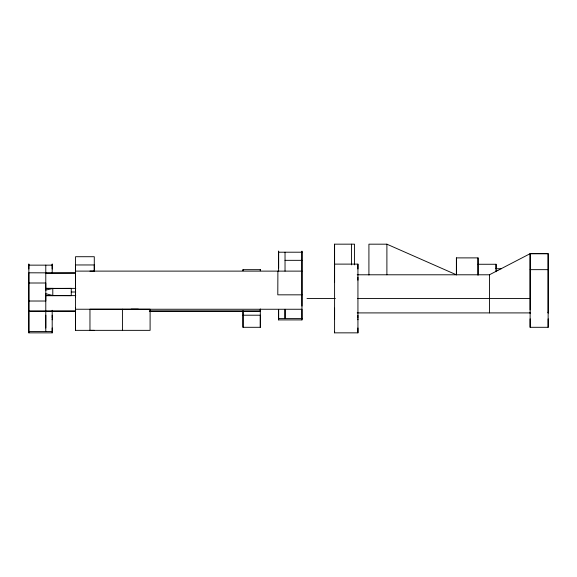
<?xml version="1.0" encoding="UTF-8"?>
<svg xmlns="http://www.w3.org/2000/svg" width="577" height="577" viewBox="0 0 577 577"><rect width="100%" height="100%" fill="white"/><g stroke="black" fill="none" stroke-linecap="round" stroke-linejoin="round"><path stroke-width="0.87" d="M52.197 327.981L52.197 332.85L28.85 332.85L28.85 272.806L75.529 272.921M28.85 268.976L28.85 264.115L28.85 332.85M45.785 331.544L45.785 293.693L52.795 295.503L71.267 295.626L71.267 288.385L52.795 288.493L52.795 295.655L71.267 295.626M45.785 272.806L45.785 290.087L53.257 288.385L45.785 288.37L75.775 288.385M52.197 319.781L52.197 319.009M52.197 317.956L52.197 315.208M52.197 268.976L52.197 264.115L52.197 272.957M75.551 330.354L75.551 307.974L75.551 330.354L150.099 330.354L150.107 309.243L89.962 309.236L89.962 330.354L94.289 330.354M75.551 297.624L75.551 271.111L301.966 271.125M75.551 271.168L75.551 264.958L94.282 264.958L94.282 271.168L94.282 256.715L75.551 256.715L75.551 321.064M243.011 315.208L260.306 315.208L260.306 327.303L243.011 327.303L243.011 311.241M243.011 270.757L243.011 269.661L260.306 269.661L260.306 270.526M149.349 311.219L260.306 311.241L260.306 309.344M260.306 270.757L260.306 269.661M301.966 251.298L301.966 319.91L278.619 319.91L278.619 310.21M278.619 267.901L278.619 251.168L278.619 271.313M285.031 252.207L285.031 271.125M357.935 327.981L357.935 332.85L334.588 332.85L334.588 331.544M334.588 319.052L334.588 318.295M334.588 317.256L334.588 308.183M334.588 282.139L334.588 279.47M334.588 278.691L334.588 277.912M334.588 277.609L334.588 274.933M334.588 268.976L334.588 264.115L357.935 264.115L357.935 332.85M357.935 319.781L357.935 319.009M357.935 317.956L357.935 315.208M357.935 280.198L357.935 277.184M357.935 268.976L357.935 264.115M368.912 275.027L368.919 244.179L386.9 244.186L456.407 274.796L456.414 257.89L478.03 257.89L478.03 264.432M386.893 274.789L386.9 244.186M456.407 274.796L456.414 257.89M478.03 275.222L478.03 265.081M489.44 312.9L489.447 274.782L530.133 253.678L548.15 253.678L548.15 312.922L548.15 312.179M496.047 268.969L496.047 264.266L478.03 264.266M530.133 327.303L530.133 253.671L548.15 253.685L548.15 327.303L530.133 327.303L530.133 318.865M334.588 332.85L334.588 244.172L354.523 244.165L354.523 264.879M278.619 252.207L301.966 252.207M285.031 260.335L301.966 260.335M28.85 265.146L52.197 265.146M496.047 268.731L501.449 268.731M530.133 269.654L548.15 269.654M496.047 270.49L497.843 270.49M75.508 273.094L45.785 273.274L45.785 265.146M357.199 274.789L489.447 274.789M28.85 283.004L45.785 283.004L45.785 301.021L28.85 301.021M71.267 292.005L75.767 292.005M277.89 271.125L277.797 294.833L301.966 294.833M75.767 295.626L45.785 295.64L52.795 295.655M306.993 298.482L335.374 298.482M357.466 298.482L530.148 298.482M131.152 309.185L138.357 309.185M75.551 309.236L301.959 309.258L301.966 319.91M28.85 310.924L75.529 311.039M149.436 311.046L260.306 311.061M75.5 311.212L28.85 311.392M357.199 312.907L530.364 312.914M278.619 318.598L301.966 318.598M28.85 331.544L52.197 331.544M89.962 271.111L94.289 271.125M334.573 244.158L334.588 274.775M530.133 313.196L530.133 312.164M351.508 244.165L351.516 264.872M285.024 309.258L285.031 318.598L285.031 309.474M122.425 309.193L122.432 330.354M75.544 285.543L75.551 290.678M548.15 318.865L548.15 327.303M530.133 253.671L530.133 309.964M496.047 264.266L496.047 271.738M478.03 257.89L478.03 274.789M301.966 251.168L301.966 306.113M278.619 309.474L278.619 319.91M260.306 308.962L260.306 327.303M243.011 269.661L243.011 270.526M243.011 310.686L243.011 327.303M52.197 310.282L52.197 332.85M45.785 315.208L45.785 327.981"/></g></svg>
